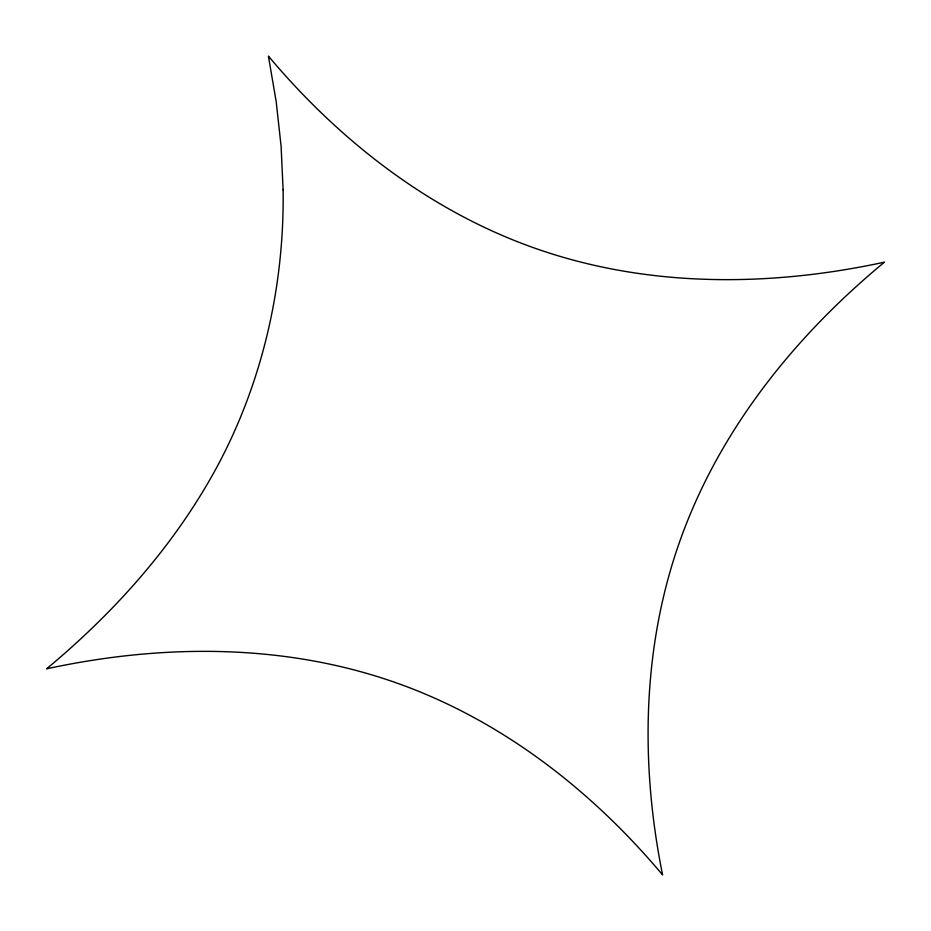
<?xml version="1.0" encoding="UTF-8"?>
<svg xmlns="http://www.w3.org/2000/svg" width="931" height="931" viewBox="0 0 931 931"><rect width="100%" height="100%" fill="white"/><g stroke="black" fill="none" stroke-linecap="round" stroke-linejoin="round"><path stroke-width="1.4" d="M283.105 189.808C284.502 286.236 262.367 383.083 216.376 468.037C174.132 545.682 114.315 612.551 46.55 668.842C158.829 644.52 278.066 643.216 387.855 679.967C496.258 716.09 589.684 787.998 662.604 874.919C640.039 763.42 642.006 645.288 681.12 537.629C720.606 428.493 795.633 335.474 884.45 262.158C772.171 286.48 652.934 287.784 543.145 251.033C434.742 214.91 341.316 143.002 268.396 56.081L276.193 101.63L281.092 146.202L283.105 189.808"/></g></svg>
